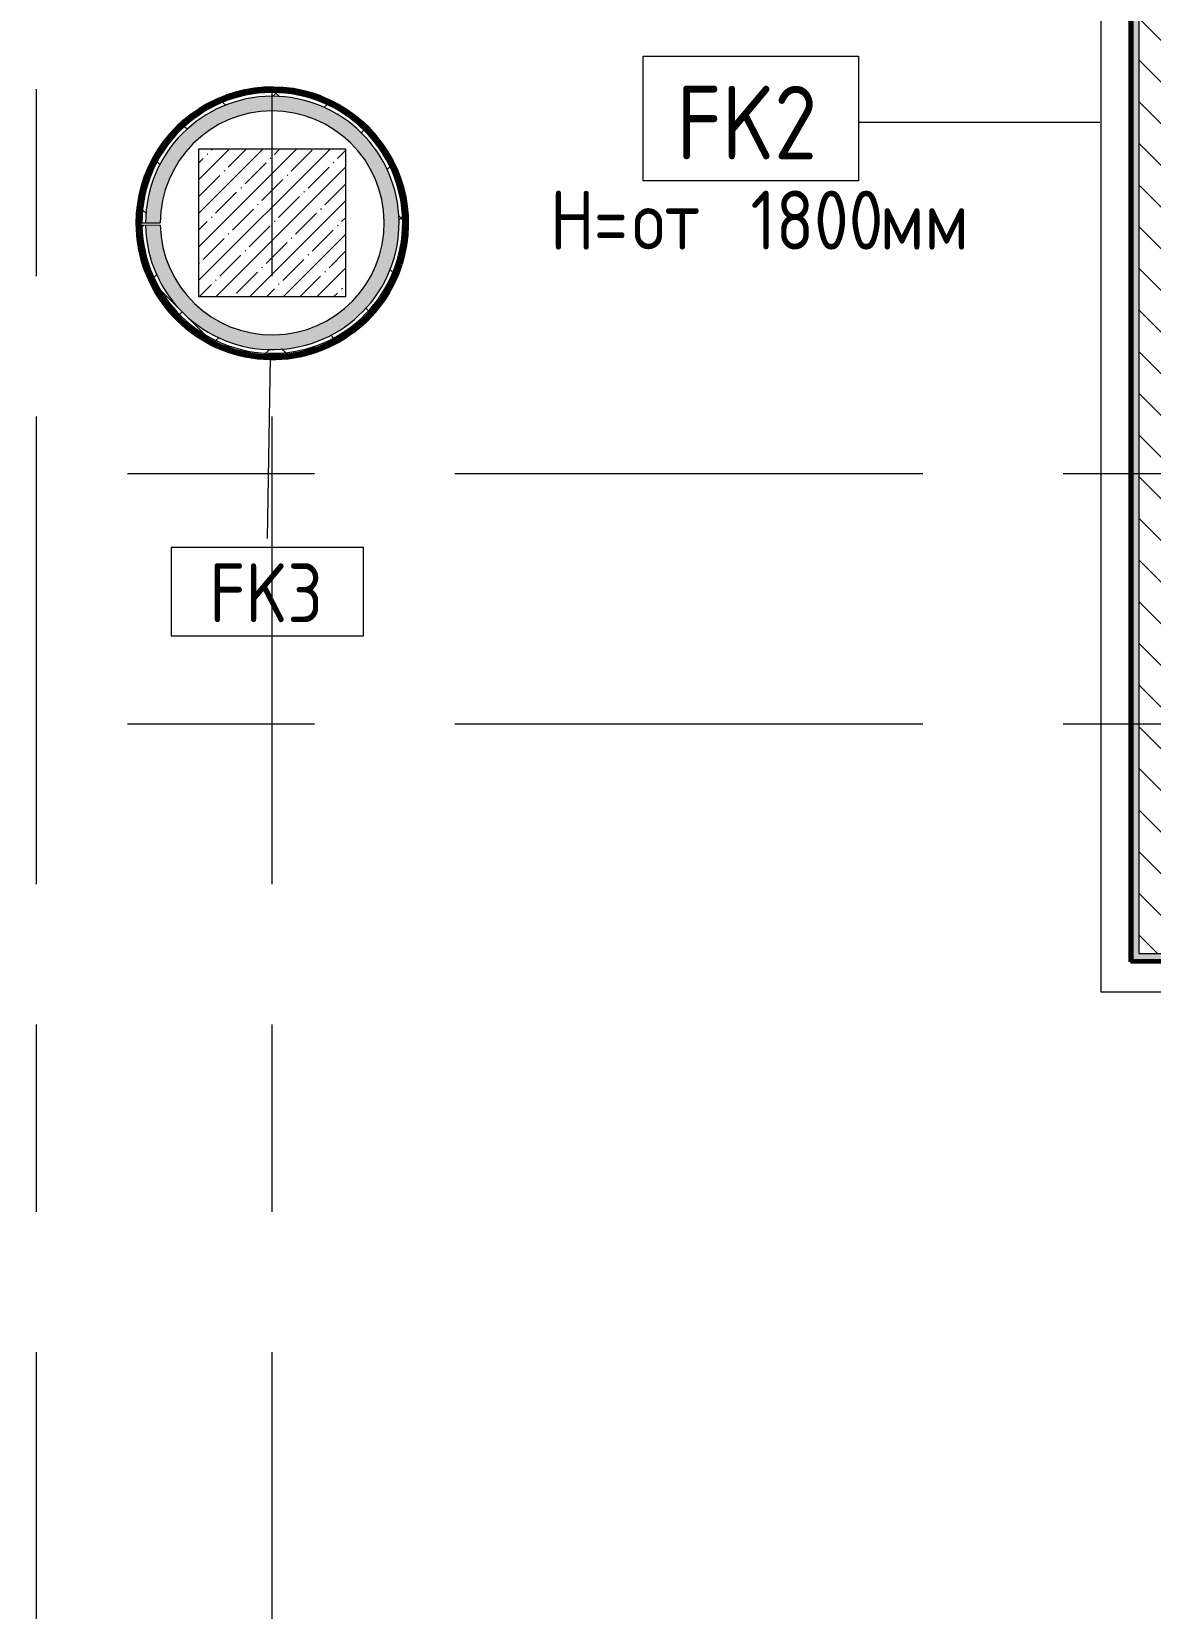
# Model space of a CAD drawing. Header units: millimetres. Extents: x 35144 to 233944, y -8553 to 29000.
# Drawn here: x 47643 to 51440, y 18297 to 23650 of the extents above; entities that cross this region are included whole.
import ezdxf

# ---------------------------------------------------------------- set-up
doc = ezdxf.new("R2010")
doc.units = ezdxf.units.MM
doc.linetypes.add('Осевая', pattern=[3175, 635, -476.25, 1587.5, -476.25])
for name, color, linetype, lineweight in [('A-DETL-2', 7, 'Continuous', 13), ('A-WALL', 7, 'Continuous', 9), ('A-WALL-IDEN', 7, 'Continuous', 9), ('G-ANNO-TEXT', 7, 'Continuous', 9), ('I-WALL', 7, 'Continuous', 9), ('S-COLS', 7, 'Continuous', 9), ('Оси-2', 7, 'Осевая', 9)]:
    doc.layers.add(name, color=color, linetype=linetype, lineweight=lineweight)
for name, color, linetype, lineweight, true_color in [('G-ANNO-TEXT-1', 7, 'Continuous', 9, 0x3c3c3c), ('I-WALL-15', 7, 'Continuous', 80, 0xe1dc04), ('I-WALL-17', 1, 'Continuous', 53, 0xff0000), ('I-WALL-3', 1, 'Continuous', 9, 0xff0000), ('I-WALL-5', 7, 'Continuous', 9, 0xe1dc04), ('I-WALL-6', 7, 'Continuous', 9, 0xc0c0c0)]:
    doc.layers.add(name, color=color, linetype=linetype, lineweight=lineweight, true_color=true_color)
doc.styles.add('GOST Common', font='GOST_Common.ttf', dxfattribs={"width": 0.9, "height": 200})
doc.styles.add('GOST Common_1', font='GOST_Common.ttf', dxfattribs={"width": 0.9, "height": 250})
pattern_1 = [(0, (0, 0), (121.92, 30.48), [10.058, -81.382, 10.058, -81.382, -487.68]), (0, (0, 0), (121.92, 30.48), [-182.88, 10.058, -172.822, 10.058, -81.382, -213.36]), (0, (0, 0), (121.92, 30.48), [-457.2, 10.058, -50.902, 10.058, -142.342]), (120, (45.72, 15.24), (-87.356454, 90.345817), [10.058, -81.382, 10.058, -81.382, -487.68]), (120, (45.72, 15.24), (-87.356454, 90.345817), [-182.88, 10.058, -172.822, 10.058, -81.382, -213.36]), (120, (45.72, 15.24), (-87.356454, 90.345817), [-457.2, 10.058, -50.902, 10.058, -142.342]), (240, (60.96, 76.2), (-34.563546, -120.825817), [10.058, -81.382, 10.058, -81.382, -487.68]), (240, (60.96, 76.2), (-34.563546, -120.825817), [-182.88, 10.058, -172.822, 10.058, -81.382, -213.36]), (240, (60.96, 76.2), (-34.563546, -120.825817), [-457.2, 10.058, -50.902, 10.058, -142.342])]
pattern_2 = [(45, (0, 0), (-106.066, 106.066), []), (135, (0, 0), (-106.066, -106.066), [])]

# ---------------------------------------------------------------- blocks, each defined once
blk = doc.blocks.new('BSC_Колонна _Прямоугольная - 500х500-V35-План отделки стен 1 этажа в осях 17-23')
at = {"layer": 'S-COLS'}
h = blk.add_hatch(dxfattribs=at)
h.set_pattern_fill('FP_58', color=256, style=0, pattern_type=2)
h.set_pattern_definition([(45, (-48460, -23000), (-57.02463, 57.02463), []), (45, (-48402.975, -23000), (-57.02463, 57.02463), [100.806, -20.161, 3.353, -16.808])])
h.paths.add_polyline_path([(-250, -250), (250, -250), (250, 250), (-250, 250), (-250, -156.6)])
for p, q in [((250, 250), (-250, 250)), ((-250, 250), (-250, -250)), ((250, -250), (250, 250)), ((-250, -250), (250, -250))]:
    blk.add_line(p, q, dxfattribs=at)
blk = doc.blocks.new('М_стена_0001 - Типоразмер_без рамки-25382661-План отделки стен 1 этажа в осях 17-23')
at = {"layer": 'A-WALL-IDEN'}
for p, q in [((3.258, 1.523), (-3.273, 1.523)), ((-3.273, 1.523), (-3.273, -1.477)), ((3.258, -1.477), (3.258, 1.523)), ((-3.273, -1.477), (3.258, -1.477))]:
    blk.add_line(p, q, dxfattribs=at)

msp = doc.modelspace()

# ---------------------------------------------------------------- hatches: boundary and pattern name
at = {"layer": 'I-WALL'}
h = msp.add_hatch(dxfattribs=at)
h.set_pattern_fill('FP_21', color=256, style=0, pattern_type=2)
h.set_pattern_definition([(135, (0, 0), (-70.71068, -70.71068), [])])
h.paths.add_polyline_path([(51600, 20520), (51600, 25550), (51400, 25550), (51400, 20520)])
h.paths.add_polyline_path([(51400, 26500), (51600, 26500), (51600, 26900), (51400, 26900), (51400, 26530)])
h = msp.add_hatch(dxfattribs=at)
h.set_pattern_fill('FP_80', color=256, style=0, pattern_type=2)
h.set_pattern_definition(pattern_1)
h.paths.add_polyline_path([(51400, 20500), (51400, 25520), (51392, 25520), (51392, 25550), (51380, 25550), (51380, 20500)])
h.paths.add_polyline_path([(51392, 26524), (51392, 26530), (51400, 26530), (51400, 26537.5), (51380, 26537.5), (51380, 26524)])
h = msp.add_hatch(dxfattribs=at)
h.set_pattern_fill('FP_81', color=256, style=0, pattern_type=2)
h.set_pattern_definition(pattern_2)
h.paths.add_polyline_path([(48429, 22546.1), (48503.9, 22547.1), (48578.5, 22560.8), (48648.2, 22585.7), (48713.6, 22622.2), (48772.2, 22669), (48822.3, 22724.7), (48862.5, 22787.9), (48891.9, 22856.8), (48909.5, 22929.6), (48915, 23004.3), (48908.1, 23078.9), (48889.1, 23151.4), (48858.4, 23219.8), (48816.9, 23282.2), (48765.8, 23336.9), (48706.4, 23382.5), (48640.3, 23417.8), (48569.3, 23441.7), (48495.3, 23453.6), (48420.4, 23453.3), (48346.5, 23440.6), (48275.8, 23416), (48210, 23380.2), (48151, 23334), (48100.4, 23278.7), (48059.5, 23216), (48029.5, 23147.3), (48011.2, 23074.7), (48005, 23000), (48017.5, 23000), (48023.8, 23074.6), (48042.6, 23147), (48073.4, 23215.2), (48115.1, 23277.3), (48166.8, 23331.4), (48226.8, 23376.1), (48293.5, 23410), (48365, 23432.2), (48439.2, 23442), (48513.9, 23439.2), (48587.2, 23423.8), (48656.8, 23396.3), (48720.7, 23357.5), (48777.2, 23308.5), (48824.7, 23250.6), (48861.7, 23185.6), (48887.2, 23115.2), (48900.5, 23041.6), (48901.3, 22966.8), (48889.3, 22892.9), (48865.2, 22822.1), (48829.4, 22756.4), (48783.1, 22697.6), (48727.5, 22647.5), (48664.3, 22607.5), (48595.2, 22578.7), (48522.3, 22561.9), (48447.6, 22557.7), (48373.2, 22566.1), (48295.3, 22589.9), (48234, 22619.5), (48173.2, 22663.1), (48120.5, 22716.2), (48077.5, 22777.5), (48045.5, 22845.1), (48025.3, 22917.1), (48017.6, 22991.6), (48005.1, 22991.3), (48012.7, 22916.8), (48032.9, 22843.4), (48063.7, 22776.5), (48105.8, 22714.5), (48157.4, 22660.2), (48217.3, 22615.1), (48283.7, 22580.5), (48355, 22557.3)])
h = msp.add_hatch(dxfattribs=at)
h.set_pattern_fill('FP_81', color=256, style=0, pattern_type=2)
h.set_pattern_definition(pattern_2)
h.paths.add_polyline_path([(48447.6, 22557.7), (48522.3, 22561.9), (48595.2, 22578.7), (48666.4, 22608.8), (48727.5, 22647.5), (48783.1, 22697.6), (48829.4, 22756.4), (48865.2, 22822.1), (48889.3, 22892.9), (48901.3, 22966.8), (48900.5, 23041.6), (48887.2, 23115.2), (48861.7, 23185.6), (48824.7, 23250.6), (48777.2, 23308.5), (48720.7, 23357.5), (48656.8, 23396.3), (48587.2, 23423.8), (48513.9, 23439.2), (48439.2, 23442), (48365, 23432.2), (48290.6, 23408.5), (48226.8, 23376.1), (48166.8, 23331.4), (48115.1, 23277.3), (48073.4, 23215.2), (48042.6, 23147), (48023.8, 23074.6), (48017.5, 23000), (48030, 23000), (48036.1, 23072.5), (48054.4, 23142.8), (48084.3, 23209.1), (48124.9, 23269.4), (48175.1, 23322.1), (48233.4, 23365.5), (48298.2, 23398.4), (48367.7, 23420), (48439.8, 23429.5), (48512.4, 23426.8), (48583.6, 23411.9), (48651.2, 23385.1), (48713.4, 23347.4), (48768.3, 23299.8), (48814.4, 23243.5), (48850.4, 23180.3), (48875.2, 23112), (48888.1, 23040.4), (48888.8, 22967.7), (48877.2, 22895.9), (48853.7, 22827.1), (48819, 22763.3), (48773.9, 22706.2), (48719.9, 22657.5), (48658.5, 22618.6), (48591.4, 22590.6), (48520.5, 22574.3), (48447.9, 22570.2), (48375.7, 22578.3), (48305.9, 22598.6), (48240.4, 22630.3), (48181.3, 22672.6), (48130.1, 22724.2), (48088.3, 22783.7), (48057.2, 22849.5), (48037.6, 22919.5), (48030.1, 22991.8), (48017.6, 22991.6), (48025.3, 22917.1), (48046.3, 22843.4), (48077.5, 22777.5), (48120.5, 22716.2), (48173.2, 22663.1), (48234, 22619.5), (48301.4, 22586.9), (48373.2, 22566.1), (48420.1, 22560.8)])
msp.add_hatch(color=256, dxfattribs=at).paths.add_polyline_path([(48447.9, 22570.2), (48520.5, 22574.3), (48591.4, 22590.6), (48658.5, 22618.6), (48719.9, 22657.5), (48773.9, 22706.2), (48819, 22763.3), (48853.7, 22827.1), (48877.2, 22895.9), (48888.8, 22967.7), (48888.1, 23040.4), (48875.2, 23112), (48850.4, 23180.3), (48814.4, 23243.5), (48768.3, 23299.8), (48713.4, 23347.4), (48651.2, 23385.1), (48583.6, 23411.9), (48512.4, 23426.8), (48439.8, 23429.5), (48367.7, 23420), (48295.3, 23396.9), (48233.4, 23365.5), (48175.1, 23322.1), (48124.9, 23269.4), (48084.3, 23209.1), (48054.4, 23142.8), (48036.1, 23072.5), (48030, 23000), (48080, 23000), (48086.1, 23067.6), (48104.1, 23133.1), (48133.5, 23194.4), (48173.3, 23249.4), (48222.3, 23296.4), (48278.8, 23334), (48341.2, 23361), (48407.4, 23376.3), (48475.2, 23379.7), (48542.5, 23370.9), (48607.3, 23350.3), (48667.3, 23318.5), (48720.7, 23276.5), (48765.7, 23225.7), (48801, 23167.7), (48825.4, 23104.3), (48838.1, 23037.6), (48838.8, 22969.6), (48827.3, 22902.7), (48804.1, 22838.9), (48770, 22780.2), (48725.9, 22728.5), (48673.3, 22685.5), (48613.9, 22652.6), (48549.6, 22630.7), (48482.4, 22620.7), (48414.5, 22622.7), (48348.1, 22636.8), (48285.2, 22662.6), (48228, 22699.1), (48178.1, 22745.2), (48137.2, 22799.4), (48106.7, 22860.1), (48087.4, 22925.2), (48080.1, 22992.8), (48030.1, 22991.8), (48037.6, 22919.5), (48060.1, 22843.4), (48088.3, 22783.7), (48130.1, 22724.2), (48181.3, 22672.6), (48240.4, 22630.3), (48305.9, 22598.6), (48375.7, 22578.3)])
h = msp.add_hatch(dxfattribs=at)
h.set_pattern_fill('FP_80', color=256, style=0, pattern_type=2)
h.set_pattern_definition(pattern_1)
h.paths.add_polyline_path([(57930, 20500), (57930, 20520), (51400, 20520), (51400, 20500), (57910, 20500)])
at = {"layer": 'I-WALL-3'}
h = msp.add_hatch(color=256, dxfattribs=at)
h.paths.add_polyline_path([(51372, 20492), (51380, 20492), (51380, 23970), (51372, 23970), (51372, 20500)])
h.paths.add_polyline_path([(51372, 24970), (51380, 24970), (51380, 25550), (51372, 25550), (51372, 25103.9)])
msp.add_hatch(color=256, dxfattribs=at).paths.add_polyline_path([(51380, 20492), (57902, 20492), (57902, 20500), (51380, 20499)])
at = {"layer": 'I-WALL-5'}
for points in [[(48893.4, 22861.4), (48910, 22934.1), (48914.5, 23008.5), (48906.7, 23082.7), (48887, 23154.6), (48855.7, 23222.2), (48813.8, 23283.9), (48762.4, 23337.9), (48702.9, 23382.8), (48636.8, 23417.3), (48566, 23440.6), (48492.3, 23452), (48417.8, 23451.1), (48344.4, 23438.2), (48274.1, 23413.3), (48208.8, 23377.4), (48150.2, 23331.2), (48100, 23276.1), (48059.5, 23213.5), (48029.7, 23145.2), (48011.6, 23072.9), (48012.5, 23072.7), (48030.7, 23144.8), (48060.4, 23213), (48100.8, 23275.5), (48150.9, 23330.5), (48209.3, 23376.5), (48274.5, 23412.4), (48344.6, 23437.2), (48417.9, 23450.1), (48492.2, 23451), (48565.8, 23439.6), (48636.4, 23416.4), (48702.4, 23381.9), (48761.8, 23337.2), (48813, 23283.3), (48854.8, 23221.7), (48886, 23154.2), (48905.7, 23082.5), (48913.5, 23008.5), (48909, 22934.2), (48892.4, 22861.7)], [(48427.7, 22545.1), (48503.3, 22546.1), (48581.3, 22560.8), (48649, 22585.1), (48714.9, 22622.2), (48773.8, 22669.7), (48824, 22726.3), (48864.1, 22790.5), (48863.2, 22790.9), (48823.2, 22726.9), (48773.1, 22670.4), (48714.4, 22623), (48648.6, 22586.1), (48577.5, 22560.5), (48503.2, 22547.1), (48427.8, 22546.1), (48353.2, 22557.8), (48281.5, 22581.6), (48214.9, 22617), (48155, 22662.9), (48103.5, 22718.1), (48061.9, 22781.2), (48031.4, 22850.2), (48012.7, 22923.3), (48011.7, 22923.2), (48030.4, 22849.9), (48061.1, 22780.7), (48102.7, 22717.5), (48154.3, 22662.2), (48214.3, 22616.1), (48281.1, 22580.7), (48352.9, 22556.8)]]:
    msp.add_hatch(color=256, dxfattribs=at).paths.add_polyline_path(points)

# ---------------------------------------------------------------- linework, layer by layer
at = {"layer": 'A-DETL-2'}
for p, q in [((51271, 26450), (51271, 20390)), ((51271, 20390), (57751, 20390))]:
    msp.add_line(p, q, dxfattribs=at)
at = {"layer": 'A-WALL'}
for radius in [442.5, 430]:
    msp.add_arc((48460, 23000), radius, 181.0922, 180, dxfattribs=at)
at = {"layer": 'A-WALL-IDEN'}
msp.add_line((48452.8, 22544.5), (48443.1, 21928.8), dxfattribs=at)
at = {"layer": 'G-ANNO-TEXT'}
msp.add_line((51267.4, 23340.3), (50449.5, 23340.3), dxfattribs=at)
at = {"layer": 'G-ANNO-TEXT', "flags": 128}
msp.add_lwpolyline([(49718.2, 23565.9), (50449.5, 23565.9), (50449.5, 23142.9), (49718.2, 23142.9)], close=True, dxfattribs=at)
at = {"layer": 'I-WALL-15'}
for p, q in [((48893, 22860.4), (48892.1, 22860.7)), ((48892.4, 22861.7), (48893.4, 22861.4))]:
    msp.add_line(p, q, dxfattribs=at)
for centre, radius, start, end in [((48460, 22998.5), 454.6, 342.4417, 179.9986), ((48460, 22998.5), 453.6, 342.4417, 179.9986), ((48460, 22998.6), 454.6, 180, 342.3016), ((48460, 22998.6), 453.6, 180, 342.3016)]:
    msp.add_arc(centre, radius, start, end, dxfattribs=at)
at = {"layer": 'I-WALL-17'}
for p, q in [((51372, 20492), (51372, 25550)), ((57902, 20492), (51372, 20492))]:
    msp.add_line(p, q, dxfattribs=at)
at = {"layer": 'I-WALL-6'}
for p, q in [((51380, 25550), (51380, 20500)), ((51400, 25520), (51400, 20520)), ((48005, 23000), (48080, 23000)), ((48080.1, 22992.8), (48005.1, 22991.3)), ((51400, 20520), (51600, 20520)), ((51380, 20500), (57910, 20500))]:
    msp.add_line(p, q, dxfattribs=at)
for radius in [455, 380]:
    msp.add_arc((48460, 23000), radius, 181.0922, 180, dxfattribs=at)
at = {"layer": 'Оси-2'}
for p, q in [((47660, 593.7), (47660, 24898.1)), ((48460, 593.7), (48460, 24898.1)), ((38443.7, 22150), (82200, 22150)), ((38443.7, 21300), (82200, 21300))]:
    msp.add_line(p, q, dxfattribs=at)

# ---------------------------------------------------------------- block references
at = {"layer": 'A-WALL-IDEN', "xscale": 99.99999999999993, "yscale": 99.99999999999993, "zscale": 99.99999999999993}
msp.add_blockref('М_стена_0001 - Типоразмер_без рамки-25382661-План отделки стен 1 этажа в осях 17-23', (48443.9, 21746.4), dxfattribs=at)
at = {"layer": 'S-COLS'}
msp.add_blockref('BSC_Колонна _Прямоугольная - 500х500-V35-План отделки стен 1 этажа в осях 17-23', (48460, 23000), dxfattribs=at)

# ---------------------------------------------------------------- texts
at = {"layer": 'A-WALL-IDEN', "insert": (48246.1, 21844.4), "char_height": 200, "width": 490.633, "attachment_point": 1, "style": 'GOST Common'}
msp.add_mtext('FK3', dxfattribs=at)
at = {"layer": 'G-ANNO-TEXT', "insert": (49831.3, 23465.3), "char_height": 250, "width": 606.076, "attachment_point": 1, "style": 'GOST Common_1'}
msp.add_mtext('FK2', dxfattribs=at)
at = {"layer": 'G-ANNO-TEXT-1', "char_height": 200, "attachment_point": 1, "style": 'GOST Common'}
for s, insert, width in [('\\fGOST Common|b0|i0|c204|p34|;\\W.9;Н', (49401.9, 23109.5), 180.38), (' 1800', (49973.4, 23109.5), 663.797), ('\\fGOST Common|b0|i0|c204|p34|;\\W.9;=', (49550.7, 23109.5), 158.734), ('от', (49681.7, 23109.5), 353.544), ('мм', (50521.1, 23109.5), 360.759)]:
    msp.add_mtext(s, dxfattribs=dict(at, insert=insert, width=width))

doc.saveas('drawing.dxf')
